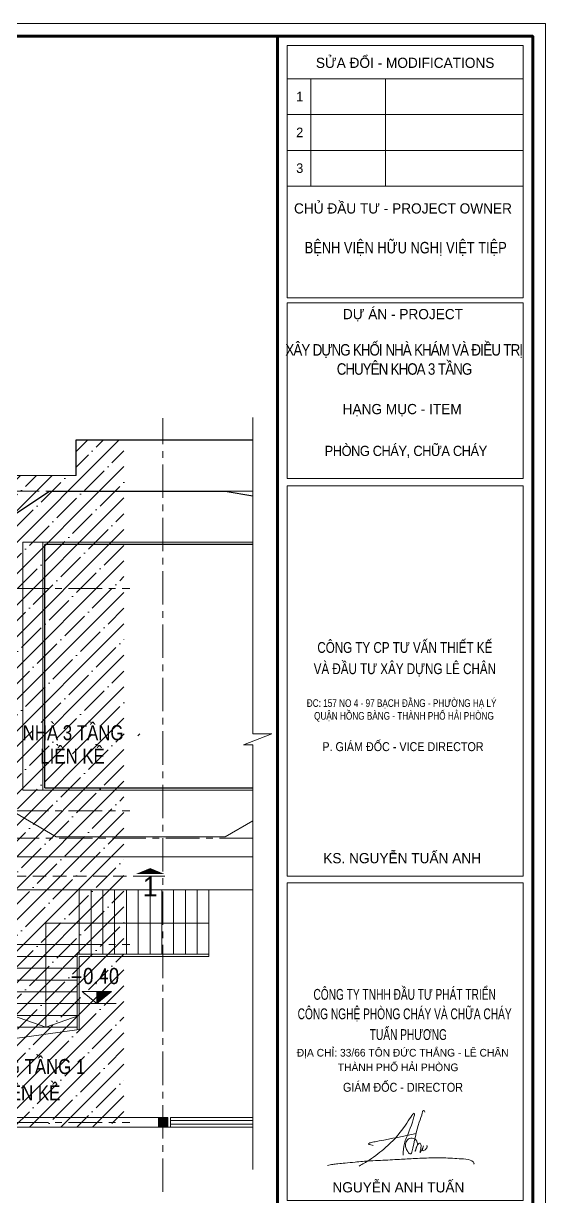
# Model space of a CAD drawing. Header units: millimetres. Extents: x 1109421 to 1726579, y -247837 to 144927.
# Drawn here: x 1684659 to 1696389, y -132311 to -105945 of the extents above; entities that cross this region are included whole.
import ezdxf
from ezdxf.enums import TextEntityAlignment as Align

# ---------------------------------------------------------------- set-up
doc = ezdxf.new("R2010")
doc.units = ezdxf.units.MM
doc.header["$LTSCALE"] = 600
doc.header["$MEASUREMENT"] = 0
doc.linetypes.add('CENTER', pattern=[2, 1.25, -0.25, 0.25, -0.25])
doc.linetypes.add('HIDDEN', pattern=[0.375, 0.25, -0.125])
doc.layers.get('0').update_dxf_attribs({"lineweight": 0})
doc.layers.get('Defpoints').update_dxf_attribs({"lineweight": 0})
for name, color, linetype, lineweight in [('08. Net Text', 3, 'Continuous', 13), ('cat1', 30, 'Continuous', 50), ('Form', 7, 'Continuous', 9), ('hatch1', 136, 'Continuous', 9), ('Khungten_LCDI', 7, 'Continuous', 25), ('LC Khac', 4, 'Continuous', 9), ('LC MANH DUT', 35, 'HIDDEN', 5), ('LC Text1', 3, 'Continuous', 20), ('LC Text2', 7, 'Continuous', 25), ('manh1', 67, 'Continuous', 13), ('NET-CAT', 3, 'Continuous', 35), ('thay1', 63, 'Continuous', 18), ('truc', 76, 'CENTER', 9)]:
    doc.layers.add(name, color=color, linetype=linetype, lineweight=lineweight)
doc.layers.add('MANH', color=147, linetype='Continuous')
doc.layers.add('TUONG', color=33, linetype='Continuous')
doc.styles.add('Khungten', font='VHAVAN.TTF', dxfattribs={"width": 0.9, "height": 5000})
doc.styles.add('LC 1', font='VHAVANB.TTF')
doc.styles.add('T1', font='Vnsimli.shx', dxfattribs={"width": 0.8})
doc.styles.add('T2', font='VHARIAL.TTF', dxfattribs={"width": 0.8})
doc.styles.add('Text Khung Ten', font='VHAVAN.TTF')
doc.styles.add('Title', font='VHBLACK.TTF')
doc.styles.add('VnAvantH', font='VHAVANB.TTF', dxfattribs={"width": 0.6})

# ---------------------------------------------------------------- blocks, each defined once
blk = doc.blocks.new('A$Cb3b0a436')
at = {"layer": 'Defpoints', "color": 0, "lineweight": 0}
blk.add_lwpolyline([(6.98, 0), (6.98, 297), (426.98, 297), (426.98, 0)], close=True, dxfattribs=at)
at = {"layer": 'Form', "color": 7, "end_tangent": (0, 0, 1)}
for points in [[(397.78, 117.86, 0), (399.35, 118.79, 0), (401.92, 120.77, 0), (405.02, 124.27, 0), (406.4, 126.14, 0), (405.62, 123.35, 0), (404.87, 121.39, 0), (404.66, 119.57, 0)], [(408.08, 126.29, 0), (407.87, 126.58, 0), (407.79, 126.55, 0), (407.71, 126.39, 0), (407.67, 126.21, 0), (407.18, 124.75, 0), (406.02, 120.01, 0), (405.87, 119.75, 0), (405.69, 119.77, 0), (405.51, 119.93, 0), (405.28, 120.3, 0), (405.04, 120.9, 0), (405.14, 121.65, 0), (405.63, 122.16, 0), (406.54, 122.06, 0), (406.81, 121.73, 0), (406.92, 121.32, 0), (406.78, 120.78, 0), (406.57, 120.16, 0), (406.97, 121.22, 0), (407.31, 121.45, 0), (407.45, 121.22, 0), (407.42, 120.63, 0), (407.33, 119.94, 0), (407.87, 121.01, 0), (407.72, 120.28, 0), (408.11, 120.4, 0), (408.3, 120.61, 0), (408.41, 120.81, 0), (408.43, 120.95, 0), (408.31, 121.04, 0)], [(399.96, 121.08, 0), (399.58, 121.17, 0), (399.22, 121.33, 0), (399.44, 121.47, 0), (399.65, 121.53, 0), (400.09, 121.63, 0), (400.91, 121.79, 0), (406.69, 122.95, 0)], [(392.8, 117.94, 0), (393.62, 118.12, 0), (394.44, 118.21, 0), (395.57, 118.31, 0), (397.13, 118.46, 0), (399.48, 118.66, 0), (401.14, 118.74, 0), (404.08, 118.9, 0), (406.53, 119.03, 0), (409.43, 119.14, 0), (412.01, 119.09, 0), (413.46, 119.01, 0), (414.89, 118.86, 0), (415.77, 118.32, 0), (415.77, 118.13, 0)]]:
    blk.add_spline(points, degree=3, dxfattribs=at)
at = {"layer": 'Khungten_LCDI', "color": 5, "lineweight": 60}
blk.add_line((384.98, 295), (384.98, 2), dxfattribs=at)
at = {"layer": 'Khungten_LCDI', "color": 5, "lineweight": 25}
blk.add_line((424.98, 2), (424.98, 295), dxfattribs=at)
at = {"layer": 'Khungten_LCDI', "color": 9, "lineweight": 15}
for p, q in [((386.48, 288.33), (423.48, 288.33)), ((390.21, 288.33), (390.21, 271.49)), ((401.91, 288.33), (401.91, 271.49)), ((386.48, 282.72), (423.48, 282.72)), ((386.48, 277.1), (423.48, 277.1)), ((386.48, 271.49), (423.48, 271.49))]:
    blk.add_line(p, q, dxfattribs=at)
at = {"layer": 'Khungten_LCDI', "color": 5, "lineweight": 60}
blk.add_lwpolyline([(18.98, 2), (18.98, 295), (424.98, 295), (424.98, 2)], close=True, dxfattribs=at)
at = {"layer": 'Khungten_LCDI', "color": 9, "lineweight": 15}
for points in [[(386.48, 253.96), (423.48, 253.96), (423.48, 293.52), (386.48, 293.52)], [(386.48, 225.64), (423.48, 225.64), (423.48, 253.18), (386.48, 253.18)], [(386.48, 112.45), (423.48, 112.45), (423.48, 162.24), (386.48, 162.24)]]:
    blk.add_lwpolyline(points, close=True, dxfattribs=at)
for points in [[(423.48, 184.76), (423.48, 224.51), (386.48, 224.51), (386.48, 184.76)], [(386.48, 184.76), (386.48, 184.76), (386.48, 163.3), (423.48, 163.3), (423.48, 184.76)]]:
    blk.add_lwpolyline(points, dxfattribs=at)
at = {"color": 7}
for s, style, p in [('söa ®æi - modifications', 'Khungten', (404.98, 290.03)), ('chñ ®Çu t\xad - project owner', 'Khungten', (404.64, 267.2)), ('dù ¸n - project', 'Khungten', (404.64, 250.63)), ('h¹ng môc - item', 'Khungten', (404.51, 235.74)), ('ks. nguyÔn tuÊn anh', 'VnAvantH', (404.51, 165.33)), ('nguyÔn anh tuÊn', 'VnAvantH', (403.92, 113.72))]:
    blk.add_text(s, height=1.6, dxfattribs=dict(at, style=style)).set_placement(p, align=Align.CENTER)
for s, height, style, width, p in [('c«ng ty cp t\xad vÊn thiÕt kÕ', 1.7, 'Title', 0.8, (404.93, 198.31)), ('vµ ®Çu t\xad x©y dùng lª ch©n', 1.7, 'Title', 0.8, (404.93, 194.98)), ('P. gi¸m ®èc - VICE director', 1.4, 'Khungten', 0.9, (404.64, 182.91)), ('C¤NG TY TNHH §ÇU T¦ PH¸T TRIÓN', 1.7, 'Title', 0.7, (404.9, 143.92)), ('C¤NG NGHÖ PHßNG CH¸Y Vµ CH÷A CH¸Y', 1.7, 'Title', 0.7, (404.9, 140.87)), ('TUÊN PH¦¥NG', 1.7, 'Title', 0.7, (405.48, 137.62)), ('gi¸m ®èc - director', 1.4, 'Khungten', 0.9, (404.64, 129.5))]:
    blk.add_text(s, height=height, dxfattribs=dict(at, style=style, width=width)).set_placement(p, align=Align.CENTER)
at = {"color": 7, "style": 'Khungten'}
for s, p in [('§ÞA CHØ: 33/66 T¤N §øC TH¾NG - L£ CH¢N', (387.99, 135.02)), ('THµNH PHè H¶I PHßNG', (394.43, 132.73))]:
    blk.add_text(s, height=1.2, dxfattribs=at).set_placement(p)
at = {"color": 4, "attachment_point": 5, "style": 'Khungten'}
for s, insert, char_height, width in [('{\\f.VnArialH|b0|i0|c0|p34;\\W0.8;bÖnh viÖn h÷u nghÞ viÖt tiÖp}', (405.07, 261.65), 1.8, 32.9179), ('{\\f.VnArialH|b0|i0|c0|p34;\\W0.83;\\T0.9;x©y dùng khèi nhµ kh¸m vµ ®iÒu trÞ  \\Pchuyªn khoa 3 tÇng}', (404.8, 244.31), 1.8, 43.0788), ('{\\f.VnArialH|b0|i0|c0|p34;\\T0.95;PHßNG CH¸Y, CH÷A CH¸Y}', (405.07, 229.83), 1.6, 38.1543)]:
    blk.add_mtext(s, dxfattribs=dict(at, insert=insert, char_height=char_height, width=width))
at = {"color": 7, "insert": (404.79, 191.04), "char_height": 1.2, "attachment_point": 2, "style": 'Khungten'}
blk.add_mtext_dynamic_manual_height_columns('{\\W0.8;®c: 157 no 4 - 97 b¹ch ®»ng - ph\xadêng h¹ lý   quËn hång bµng - thµnh phè h¶i phßng} ', width=34.2165, gutter_width=0.25, heights=[0], dxfattribs=at)
at = {"color": 7, "style": 'Khungten', "width": 0.8}
for tag, p in [('REVISION', (413.97, 41.04)), ('NGAYHT', (414.44, 32.41))]:
    blk.add_attdef(tag, text='', height=2, dxfattribs=at).set_placement(p, align=Align.CENTER)
at = {"layer": '08. Net Text', "color": 7, "style": 'Text Khung Ten'}
blk.add_text('1', height=1.5, dxfattribs=at).set_placement((387.9, 284.79))
at = {"layer": '08. Net Text', "color": 7, "ltscale": 2, "style": 'Text Khung Ten'}
for s, p in [('2', (387.9, 279.17)), ('3', (387.9, 273.56))]:
    blk.add_text(s, height=1.5, dxfattribs=at).set_placement(p)
at = {"layer": 'LC Text1', "style": 'Title', "width": 1.485915}
for tag, p, p2 in [('TENBANVE1', (388.11, 59.64), (422.38, 59.64)), ('TENBANVE2', (388.11, 52.88), (422.38, 52.88))]:
    blk.add_attdef(tag, text='', height=2.5, dxfattribs=at).set_placement(p, p2, align=Align.FIT)
at = {"layer": 'LC Text1', "style": 'Title', "width": 0.7}
blk.add_attdef('SOBANVE', text='', height=2.5, dxfattribs=at).set_placement((414.6, 9.54), align=Align.CENTER)
blk = doc.blocks.new('t 1')
at = {"layer": 'NET-CAT'}
for points in [[(-3380, -6035), (-3600, -6035), (-3600, -5815), (-3380, -5815)], [(-3380, -8915), (-3600, -8915), (-3600, -8695), (-3380, -8695)], [(110, -8915), (-110, -8915), (-110, -8695), (110, -8695)]]:
    blk.add_hatch(color=256, dxfattribs=at).paths.add_polyline_path(points)
at = {"layer": 'LC Khac', "ltscale": 5}
for p, q in [((2019, 4235), (-3150, 4235)), ((-3150, -1335), (-3150, 4235)), ((-2700, -1335), (-2700, 4235)), ((-2700, 4235), (2019, 4235)), ((-2700, -1335), (-3150, -1335)), ((2019, -1335), (-2700, -1335)), ((-3600, -1685), (-2400, -2385)), ((2019, -2030), (1400, -2385)), ((-2400, -2385), (1400, -2385)), ((-3380, -2835), (-3600, -2835)), ((-3600, -2835), (-3380, -2835)), ((-3380, -5185), (-3380, -2835)), ((-3380, -2835), (-1950, -2835)), ((-3380, -2835), (-3380, -7095)), ((-1950, -2835), (2019, -2835)), ((-3380, -3575), (1035, -3575)), ((-1880, -3575), (-1880, -5025)), ((-1615, -3575), (-1615, -5025)), ((-1350, -3575), (-1350, -5025)), ((-1085, -3575), (-1085, -5025)), ((-820, -3575), (-820, -5025)), ((-555, -3575), (-555, -5025)), ((-290, -3575), (-290, -5025)), ((-25, -3575), (-25, -5025)), ((240, -3575), (240, -5025)), ((505, -3575), (505, -5025)), ((770, -3575), (770, -5025)), ((1035, -3575), (1035, -5075)), ((1035, -3575), (2019, -3575)), ((1035, -4325), (-2630, -4325)), ((-2630, -4325), (-2630, -6665)), ((-3380, -4805), (-3600, -4805)), ((-3380, -4810), (-1880, -4810)), ((-3380, -5075), (-1930, -5075)), ((-3380, -5075), (-1930, -5075)), ((-1880, -5075), (-1880, -6720)), ((-1880, -5075), (1035, -5075)), ((-3380, -5340), (-1930, -5340)), ((-3600, -5605), (-3600, -6035)), ((-3380, -5605), (-3600, -5605)), ((-3380, -5815), (-3380, -5605)), ((-3380, -5605), (-1930, -5605)), ((-3380, -5870), (-1930, -5870)), ((-3380, -6135), (-1930, -6135)), ((-3380, -6400), (-1930, -6400)), ((-3380, -6665), (-1930, -6665)), ((-3380, -6930), (-1880, -6720)), ((-3380, -8695), (110, -8693)), ((-110, -8695), (-110, -8693))]:
    blk.add_line(p, q, dxfattribs=at)
for points in [[(2019, 6535), (-1950, 6535), (-1950, 5735), (-3600, 5735), (-3600, -4805)], [(-3600, 5735), (-1950, 5735), (-1950, 6535), (2019, 6535)], [(2019, 5276), (1400, 5385), (-2550, 5385), (-3600, 4685), (-3600, 5735)], [(1035, -5025), (-1930, -5025), (-1930, -6727)], [(-3380, -6400), (-2630, -6665), (-1880, -6400)], [(-3380, -8915), (110, -8915), (110, -8693)]]:
    blk.add_lwpolyline(points, dxfattribs=at)
blk.add_lwpolyline([(-3600, -6035), (-3600, -7095), (-3380, -7095), (-3380, -6035)], close=True, dxfattribs=at)
at = {"layer": 'MANH'}
for p, q in [((-3600, -4805), (-3600, -5605)), ((-3550, -4805), (-3550, -5605)), ((-3380, -5605), (-3380, -5185))]:
    blk.add_line(p, q, dxfattribs=at)
at = {"layer": 'MANH', "lineweight": 5, "ltscale": 5}
for p, q in [((110, -8913), (110, -8693)), ((170, -8693), (170, -8913)), ((170, -8913), (170, -8694)), ((170, -8694), (2019, -8694)), ((170, -8913), (110, -8913)), ((2019, -8760), (170, -8760)), ((2019, -8847), (170, -8847)), ((2019, -8913), (170, -8913))]:
    blk.add_line(p, q, dxfattribs=at)
at = {"layer": 'manh1', "ltscale": 5}
blk.add_lwpolyline([(2019, 7035), (2019, -69), (2447, -69), (1812, -322), (2019, -322), (2019, -9866)], dxfattribs=at)
at = {"layer": 'truc'}
for p, q in [((-3490, -10365), (-3490, 7020)), ((0, -10365), (0, 7020)), ((2019, -2415), (-3600, -2415))]:
    blk.add_line(p, q, dxfattribs=at)
blk.add_lwpolyline([(2019, 5386), (-3600, 5386)], dxfattribs=at)
at = {"layer": 'TUONG'}
for p, q in [((-1950, 5735), (-1950, 6535)), ((-1950, 6535), (2019, 6535)), ((-3600, 4685), (-2550, 5385)), ((-2550, 5385), (1400, 5385)), ((1400, 5385), (2019, 5276)), ((2019, 4185), (-2650, 4185)), ((-2650, -1285), (-2650, 4185)), ((-2650, -1285), (2019, -1285))]:
    blk.add_line(p, q, dxfattribs=at)
blk = doc.blocks.new('Caodo1')
at = {"layer": 'LC Text1'}
blk.add_hatch(color=256, dxfattribs=at).paths.add_polyline_path([(0, 200), (0, 0), (243, 200)])
for p, q in [((0, 0), (0, 200)), ((324, 0), (-324, 0))]:
    blk.add_line(p, q, dxfattribs=at)
blk.add_lwpolyline([(-243, 200), (243, 200), (0, 0), (0, 0)], close=True, dxfattribs=at)
at = {"layer": 'LC Text1', "style": 'T1', "width": 0.8}
blk.add_attdef('%%P0,00', text='', height=250, dxfattribs=at).set_placement((-39, 460), align=Align.MIDDLE_CENTER)
blk = doc.blocks.new('cat11')
at = {"layer": 'LC Khac', "color": 1, "ltscale": 2}
blk.add_line((0, 0), (0, 485), dxfattribs=at)
blk.add_lwpolyline([(-134, 243, 0, 471, 0), (-37, 243, 275, 275, 0)], format="xyseb", dxfattribs=at)
at = {"ltscale": 2, "style": 'LC 1'}
blk.add_attdef('A', text='', height=330, dxfattribs=at).set_placement((179, 243), align=Align.MIDDLE_CENTER)

msp = doc.modelspace()

# ---------------------------------------------------------------- hatches: boundary and pattern name
at = {"layer": 'hatch1'}
h = msp.add_hatch(dxfattribs=at)
h.set_pattern_fill('ANSI35', color=256, scale=2000)
h.set_pattern_definition([(45, (-401174, -175305.75), (-353.55339, 353.55339), []), (45, (-400820.44, -175305.75), (-353.55339, 353.55339), [625, -125, 0, -125])])
h.paths.add_polyline_path([(1686917.6, -115304.3), (1685841.7, -115304.3), (1685841.7, -116104.3), (1684191.7, -116104.3), (1684191.7, -130754.3), (1686917.6, -130754.3), (1686917.6, -122162.1), (1686710.6, -122162.1), (1687345.6, -121909.1), (1686917.6, -121909.1)])
h.paths.add_polyline_path([(1684931.4, -122688.2), (1686431.4, -122688.2), (1686431.4, -122045.4), (1684931.4, -122045.4)], flags=24)
h.paths.add_polyline_path([(1684533.4, -122167.9), (1686762.1, -122167.9), (1686762.1, -121517.7), (1684533.4, -121517.7)], flags=24)

# ---------------------------------------------------------------- linework, layer by layer
at = {"layer": 'LC MANH DUT', "ltscale": 2}
msp.add_line((1638522.3, -125110.6), (1687178.5, -125110.6), dxfattribs=at)
at = {"layer": 'truc'}
for p, q in [((1640074.4, -118644.3), (1687045.1, -118644.3)), ((1640074.4, -123644.3), (1687045.1, -123644.3)), ((1640074.4, -126644.3), (1687045.1, -126644.3)), ((1640074.4, -130644.3), (1687045.1, -130644.3))]:
    msp.add_line(p, q, dxfattribs=at)

# ---------------------------------------------------------------- block references
at = {"xscale": 143.35021493995, "yscale": 143.35021493995, "zscale": 143.35021493995}
msp.add_blockref('A$Cb3b0a436', (1635181.1, -148520.3), dxfattribs=at)
at = {"layer": 'cat1'}
msp.add_blockref('t 1', (1687792.1, -121839.8), dxfattribs=at)
at = {"layer": 'LC Text1'}
ref = msp.add_blockref('Caodo1', (1686306, -127975.9), dxfattribs=dict(at, xscale=1.35, yscale=1.35, zscale=1.35))
ref.add_attrib('%%P0,00', '-0.40', dxfattribs={"layer": 'LC Text2', "height": 337.5, "style": 'T1', "width": 0.8}).set_placement((1686253.3, -127355.5), align=Align.MIDDLE_CENTER)
at = {"layer": 'thay1'}
ref = msp.add_blockref('cat11', (1687833.8, -125110.6), dxfattribs=dict(at, xscale=1.35, yscale=-1.35, zscale=1.35, rotation=270))
ref.add_attrib('A', '1', dxfattribs={"layer": '0', "ltscale": 2, "height": 445.5, "style": 'LC 1'}).set_placement((1687506.1, -125343.1), align=Align.MIDDLE_CENTER)

# ---------------------------------------------------------------- texts
at = {"layer": 'LC Text2', "style": 'T2', "width": 0.8}
for s, p in [('nhµ 3 tÇng', (1684641.7, -122054.4)), ('liÒn kÒ', (1685038.5, -122580.8)), ('lèi sang tÇng 1', (1682798.5, -129557.3)), ('nhµ liÒn kÒ', (1683138.3, -130146.6))]:
    msp.add_text(s, height=337.5, dxfattribs=at).set_placement(p)

doc.saveas('drawing.dxf')
